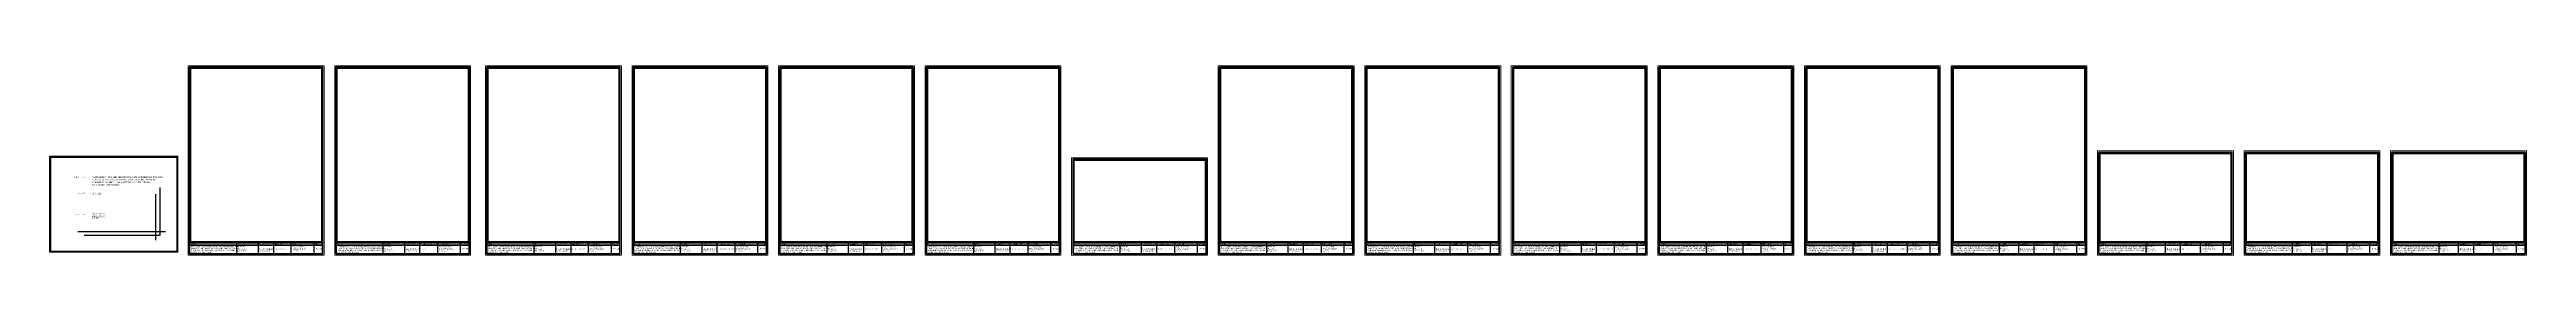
# Paper-space layout 'Layout1' of a CAD drawing. Extents: x -43 to 159, y -144 to -128.
import ezdxf

# ---------------------------------------------------------------- set-up
doc = ezdxf.new("R2010")
doc.units = 0
doc.header["$LTSCALE"] = 3
doc.header["$MEASUREMENT"] = 0
doc.linetypes.add('ACAD_ISO11W100', pattern=[33, 12, -3, 12, -3, 0, -3])
doc.layers.get('0').update_dxf_attribs({"color": 123, "linetype": 'ACAD_ISO11W100', "lineweight": 18})
doc.layers.get('Defpoints').update_dxf_attribs({"linetype": 'CONTINUOUS', "lineweight": 20})
for name, color, linetype, lineweight in [('COLUMN', 20, 'CONTINUOUS', 60), ('footing', 114, 'CONTINUOUS', 30), ('fot', 132, 'CONTINUOUS', 15), ('m.s rod', 1, 'CONTINUOUS', 40), ('TELE', 5, 'CONTINUOUS', 15), ('TEX', 5, 'CONTINUOUS', 15), ('TEXT', 150, 'CONTINUOUS', 20), ('TITLE', 25, 'CONTINUOUS', 20), ('WALL', 7, 'CONTINUOUS', 40)]:
    doc.layers.add(name, color=color, linetype=linetype, lineweight=lineweight)
doc.styles.add('A', font='ARIALN.TTF')
doc.styles.add('TITLE1', font='sanss___.ttf')

psp = doc.layouts.get("Layout1")

# ---------------------------------------------------------------- linework, layer by layer
for p, q in [((-32.16, -143.99), (-32.16, -128.46)), ((-32.16, -128.46), (-21.06, -128.46)), ((-32.16, -143.99), (-32.16, -128.46)), ((-32.16, -128.46), (-21.06, -128.46)), ((-32.07, -128.46), (-21.06, -128.46)), ((-21.06, -128.46), (-21.06, -143.99)), ((-21.06, -128.46), (-21.06, -143.99)), ((-21.06, -128.46), (-21.06, -143.99)), ((-20.19, -143.99), (-20.19, -128.46)), ((-20.19, -128.46), (-9.09, -128.46)), ((-20.19, -143.99), (-20.19, -128.46)), ((-20.19, -128.46), (-9.09, -128.46)), ((-20.1, -128.46), (-9.09, -128.46)), ((-9.09, -128.46), (-9.09, -143.99)), ((-9.09, -128.46), (-9.09, -143.99)), ((-9.09, -128.46), (-9.09, -143.99)), ((-7.87, -143.99), (-7.87, -128.46)), ((-7.87, -128.46), (3.23, -128.46)), ((-7.87, -143.99), (-7.87, -128.46)), ((-7.87, -128.46), (3.23, -128.46)), ((-7.78, -128.46), (3.23, -128.46)), ((3.23, -128.46), (3.23, -143.99)), ((3.23, -128.46), (3.23, -143.99)), ((3.23, -128.46), (3.23, -143.99)), ((4.1, -143.99), (4.1, -128.46)), ((4.1, -128.46), (15.2, -128.46)), ((4.1, -143.99), (4.1, -128.46)), ((4.1, -128.46), (15.2, -128.46)), ((4.19, -128.46), (15.2, -128.46)), ((15.2, -128.46), (15.2, -143.99)), ((15.2, -128.46), (15.2, -143.99)), ((15.2, -128.46), (15.2, -143.99)), ((16.07, -143.99), (16.07, -128.46)), ((16.07, -128.46), (27.17, -128.46)), ((16.07, -143.99), (16.07, -128.46)), ((16.07, -128.46), (27.17, -128.46)), ((16.16, -128.46), (27.17, -128.46)), ((27.17, -128.46), (27.17, -143.99)), ((27.17, -128.46), (27.17, -143.99)), ((27.17, -128.46), (27.17, -143.99)), ((28.04, -143.99), (28.04, -128.46)), ((28.04, -128.46), (39.14, -128.46)), ((28.04, -143.99), (28.04, -128.46)), ((28.04, -128.46), (39.14, -128.46)), ((28.13, -128.46), (39.14, -128.46)), ((39.14, -128.46), (39.14, -143.99)), ((39.14, -128.46), (39.14, -143.99)), ((39.14, -128.46), (39.14, -143.99)), ((51.99, -143.99), (51.99, -128.46)), ((51.99, -128.46), (63.09, -128.46)), ((51.99, -143.99), (51.99, -128.46)), ((51.99, -128.46), (63.09, -128.46)), ((52.08, -128.46), (63.09, -128.46)), ((63.09, -128.46), (63.09, -143.99)), ((63.09, -128.46), (63.09, -143.99)), ((63.09, -128.46), (63.09, -143.99)), ((63.96, -143.99), (63.96, -128.46)), ((63.96, -128.46), (75.06, -128.46)), ((63.96, -143.99), (63.96, -128.46)), ((63.96, -128.46), (75.06, -128.46)), ((64.05, -128.46), (75.06, -128.46)), ((75.06, -128.46), (75.06, -143.99)), ((75.06, -128.46), (75.06, -143.99)), ((75.06, -128.46), (75.06, -143.99)), ((75.93, -143.99), (75.93, -128.46)), ((75.93, -128.46), (87.03, -128.46)), ((75.93, -143.99), (75.93, -128.46)), ((75.93, -128.46), (87.03, -128.46)), ((76.02, -128.46), (87.03, -128.46)), ((87.03, -128.46), (87.03, -143.99)), ((87.03, -128.46), (87.03, -143.99)), ((87.03, -128.46), (87.03, -143.99)), ((87.9, -143.99), (87.9, -128.46)), ((87.9, -128.46), (99, -128.46)), ((87.9, -143.99), (87.9, -128.46)), ((87.9, -128.46), (99, -128.46)), ((87.99, -128.46), (99, -128.46)), ((99, -128.46), (99, -143.99)), ((99, -128.46), (99, -143.99)), ((99, -128.46), (99, -143.99)), ((99.87, -143.99), (99.87, -128.46)), ((99.87, -128.46), (110.97, -128.46)), ((99.87, -143.99), (99.87, -128.46)), ((99.87, -128.46), (110.97, -128.46)), ((99.96, -128.46), (110.97, -128.46)), ((110.97, -128.46), (110.97, -143.99)), ((110.97, -128.46), (110.97, -143.99)), ((110.97, -128.46), (110.97, -143.99)), ((111.85, -143.99), (111.85, -128.46)), ((111.85, -128.46), (122.95, -128.46)), ((111.85, -143.99), (111.85, -128.46)), ((111.85, -128.46), (122.95, -128.46)), ((111.94, -128.46), (122.95, -128.46)), ((122.95, -128.46), (122.95, -143.99)), ((122.95, -128.46), (122.95, -143.99)), ((122.95, -128.46), (122.95, -143.99)), ((123.82, -143.99), (123.82, -135.44)), ((123.82, -135.44), (134.92, -135.44)), ((123.82, -143.99), (123.82, -135.44)), ((123.82, -135.44), (134.92, -135.44)), ((123.91, -135.44), (134.92, -135.44)), ((134.92, -135.44), (134.92, -143.99)), ((134.92, -135.44), (134.92, -143.99)), ((134.92, -135.44), (134.92, -143.99)), ((135.79, -143.99), (135.79, -135.44)), ((135.79, -135.44), (146.89, -135.44)), ((135.79, -143.99), (135.79, -135.44)), ((135.79, -135.44), (146.89, -135.44)), ((135.88, -135.44), (146.89, -135.44)), ((146.89, -135.44), (146.89, -143.99)), ((146.89, -135.44), (146.89, -143.99)), ((146.89, -135.44), (146.89, -143.99)), ((147.76, -143.99), (147.76, -135.44)), ((147.76, -135.44), (158.86, -135.44)), ((147.76, -143.99), (147.76, -135.44)), ((147.76, -135.44), (158.86, -135.44)), ((147.85, -135.44), (158.86, -135.44)), ((158.86, -135.44), (158.86, -143.99)), ((158.86, -135.44), (158.86, -143.99)), ((158.86, -135.44), (158.86, -143.99)), ((40.01, -143.99), (40.01, -136)), ((40.01, -136), (51.11, -136)), ((40.01, -143.99), (40.01, -136)), ((40.01, -136), (51.11, -136)), ((40.11, -136), (51.11, -136)), ((51.11, -136), (51.11, -143.99)), ((51.11, -136), (51.11, -143.99)), ((51.11, -136), (51.11, -143.99)), ((-21.06, -143.99), (-32.16, -143.99)), ((-21.06, -143.99), (-32.16, -143.99)), ((-9.09, -143.99), (-20.19, -143.99)), ((-9.09, -143.99), (-20.19, -143.99)), ((3.23, -143.99), (-7.87, -143.99)), ((3.23, -143.99), (-7.87, -143.99)), ((15.2, -143.99), (4.1, -143.99)), ((15.2, -143.99), (4.1, -143.99)), ((27.17, -143.99), (16.07, -143.99)), ((27.17, -143.99), (16.07, -143.99)), ((39.14, -143.99), (28.04, -143.99)), ((39.14, -143.99), (28.04, -143.99)), ((51.11, -143.99), (40.01, -143.99)), ((51.11, -143.99), (40.01, -143.99)), ((63.09, -143.99), (51.99, -143.99)), ((63.09, -143.99), (51.99, -143.99)), ((75.06, -143.99), (63.96, -143.99)), ((75.06, -143.99), (63.96, -143.99)), ((87.03, -143.99), (75.93, -143.99)), ((87.03, -143.99), (75.93, -143.99)), ((99, -143.99), (87.9, -143.99)), ((99, -143.99), (87.9, -143.99)), ((110.97, -143.99), (99.87, -143.99)), ((110.97, -143.99), (99.87, -143.99)), ((122.95, -143.99), (111.85, -143.99)), ((122.95, -143.99), (111.85, -143.99)), ((134.92, -143.99), (123.82, -143.99)), ((134.92, -143.99), (123.82, -143.99)), ((146.89, -143.99), (135.79, -143.99)), ((146.89, -143.99), (135.79, -143.99)), ((158.86, -143.99), (147.76, -143.99)), ((158.86, -143.99), (147.76, -143.99))]:
    psp.add_line(p, q)
at = {"color": 7}
for p, q in [((-32.05, -143.87), (-32.05, -128.58)), ((-32.05, -128.58), (-21.18, -128.58)), ((-21.18, -128.58), (-21.18, -143.87)), ((-20.08, -143.87), (-20.08, -128.58)), ((-20.08, -128.58), (-9.2, -128.58)), ((-7.76, -143.87), (-7.76, -128.58)), ((-7.76, -128.58), (3.11, -128.58)), ((3.11, -128.58), (3.11, -143.87)), ((4.21, -143.87), (4.21, -128.58)), ((4.21, -128.58), (15.08, -128.58)), ((16.18, -143.87), (16.18, -128.58)), ((16.18, -128.58), (27.06, -128.58)), ((28.16, -143.87), (28.16, -128.58)), ((28.16, -128.58), (39.03, -128.58)), ((52.1, -143.87), (52.1, -128.58)), ((52.1, -128.58), (62.97, -128.58)), ((64.07, -143.87), (64.07, -128.58)), ((64.07, -128.58), (74.94, -128.58)), ((76.04, -143.87), (76.04, -128.58)), ((76.04, -128.58), (86.92, -128.58)), ((88.02, -143.87), (88.02, -128.58)), ((88.02, -128.58), (98.89, -128.58)), ((99.99, -143.87), (99.99, -128.58)), ((99.99, -128.58), (110.86, -128.58)), ((111.96, -143.87), (111.96, -128.58)), ((111.96, -128.58), (122.83, -128.58)), ((123.93, -143.87), (123.93, -135.57)), ((123.93, -135.57), (134.8, -135.57)), ((135.9, -143.87), (135.9, -135.57)), ((135.9, -135.57), (146.78, -135.57)), ((147.87, -143.87), (147.87, -135.57)), ((147.87, -135.57), (158.75, -135.57)), ((40.13, -143.87), (40.13, -136.12)), ((40.13, -136.12), (51, -136.12))]:
    psp.add_line(p, q, dxfattribs=at)
at = {"layer": 'COLUMN'}
for points in [[(-32.05, -143.87), (-21.18, -143.87), (-21.18, -128.58), (-32.05, -128.58)], [(-20.08, -143.87), (-9.2, -143.87), (-9.2, -128.58), (-20.08, -128.58)], [(-7.76, -143.87), (3.11, -143.87), (3.11, -128.58), (-7.76, -128.58)], [(4.21, -143.87), (15.08, -143.87), (15.08, -128.58), (4.21, -128.58)], [(16.18, -143.87), (27.06, -143.87), (27.06, -128.58), (16.18, -128.58)], [(28.16, -143.87), (39.03, -143.87), (39.03, -128.58), (28.16, -128.58)], [(52.1, -143.87), (62.97, -143.87), (62.97, -128.58), (52.1, -128.58)], [(64.07, -143.87), (74.94, -143.87), (74.94, -128.58), (64.07, -128.58)], [(76.04, -143.87), (86.92, -143.87), (86.92, -128.58), (76.04, -128.58)], [(88.02, -143.87), (98.89, -143.87), (98.89, -128.58), (88.02, -128.58)], [(99.99, -143.87), (110.86, -143.87), (110.86, -128.58), (99.99, -128.58)], [(111.96, -143.87), (122.83, -143.87), (122.83, -128.58), (111.96, -128.58)], [(123.93, -143.87), (134.8, -143.87), (134.8, -135.57), (123.93, -135.57)], [(135.9, -143.87), (146.78, -143.87), (146.78, -135.57), (135.9, -135.57)], [(147.87, -143.87), (158.75, -143.87), (158.75, -135.57), (147.87, -135.57)], [(40.13, -143.87), (51, -143.87), (51, -136.12), (40.13, -136.12)]]:
    psp.add_lwpolyline(points, close=True, dxfattribs=at)
for points in [[(-32.05, -142.98), (-21.18, -142.98)], [(-20.08, -142.98), (-9.2, -142.98)], [(-7.76, -142.98), (3.11, -142.98)], [(4.21, -142.98), (15.08, -142.98)], [(16.18, -142.98), (27.06, -142.98)], [(28.16, -142.98), (39.03, -142.98)], [(40.13, -142.98), (51, -142.98)], [(52.1, -142.98), (62.97, -142.98)], [(64.07, -142.98), (74.94, -142.98)], [(76.04, -142.98), (86.92, -142.98)], [(88.02, -142.98), (98.89, -142.98)], [(99.99, -142.98), (110.86, -142.98)], [(111.96, -142.98), (122.83, -142.98)], [(123.93, -142.98), (134.8, -142.98)], [(135.9, -142.98), (146.78, -142.98)], [(147.87, -142.98), (158.75, -142.98)]]:
    psp.add_lwpolyline(points, dxfattribs=at)
at = {"layer": 'Defpoints'}
for points in [[(-32.05, -142.98), (-21.18, -142.98), (-21.18, -128.58), (-32.05, -128.58)], [(-7.76, -142.98), (3.11, -142.98), (3.11, -128.58), (-7.76, -128.58)]]:
    psp.add_lwpolyline(points, close=True, dxfattribs=at)
at = {"layer": 'footing', "color": 3}
for p, q in [((-34.83, -138.97), (-34.83, -142.75)), ((-41.19, -142.04), (-34.03, -142.04))]:
    psp.add_line(p, q, dxfattribs=at)
at = {"layer": 'footing', "color": 5}
for p, q in [((-34.47, -138.43), (-34.47, -142.36)), ((-34.47, -142.36), (-40.65, -142.36))]:
    psp.add_line(p, q, dxfattribs=at)
at = {"layer": 'm.s rod', "lineweight": 40, "ltscale": 0.5}
psp.add_lwpolyline([(-43.42, -143.67), (-33.07, -143.67), (-33.07, -135.95), (-43.42, -135.95)], close=True, dxfattribs=at)
at = {"layer": 'TITLE', "linetype": 'Continuous', "lineweight": 25}
for p, q in [((-28.22, -142.98), (-28.22, -143.87)), ((-26.43, -143.87), (-26.43, -142.98)), ((-25.16, -143.87), (-25.16, -142.98)), ((-23.74, -143.87), (-23.74, -142.98)), ((-21.88, -143.87), (-21.88, -142.98)), ((-16.25, -142.98), (-16.25, -143.87)), ((-14.47, -143.87), (-14.47, -142.98)), ((-13.23, -143.87), (-13.23, -142.98)), ((-11.77, -143.87), (-11.77, -142.98)), ((-9.91, -143.87), (-9.91, -142.98)), ((-3.93, -142.98), (-3.93, -143.87)), ((-2.14, -143.87), (-2.14, -142.98)), ((-0.87, -143.87), (-0.87, -142.98)), ((0.55, -143.87), (0.55, -142.98)), ((2.41, -143.87), (2.41, -142.98)), ((8.04, -142.98), (8.04, -143.87)), ((9.82, -143.87), (9.82, -142.98)), ((11.06, -143.87), (11.06, -142.98)), ((12.52, -143.87), (12.52, -142.98)), ((14.38, -143.87), (14.38, -142.98)), ((20.01, -142.98), (20.01, -143.87)), ((21.79, -143.87), (21.79, -142.98)), ((23.03, -143.87), (23.03, -142.98)), ((24.49, -143.87), (24.49, -142.98)), ((26.35, -143.87), (26.35, -142.98)), ((31.99, -142.98), (31.99, -143.87)), ((33.76, -143.87), (33.76, -142.98)), ((35, -143.87), (35, -142.98)), ((36.47, -143.87), (36.47, -142.98)), ((38.32, -143.87), (38.32, -142.98)), ((43.96, -142.98), (43.96, -143.87)), ((45.73, -143.87), (45.73, -142.98)), ((46.97, -143.87), (46.97, -142.98)), ((48.44, -143.87), (48.44, -142.98)), ((50.3, -143.87), (50.3, -142.98)), ((55.93, -142.98), (55.93, -143.87)), ((57.71, -143.87), (57.71, -142.98)), ((58.95, -143.87), (58.95, -142.98)), ((60.41, -143.87), (60.41, -142.98)), ((62.27, -143.87), (62.27, -142.98)), ((67.9, -142.98), (67.9, -143.87)), ((69.68, -143.87), (69.68, -142.98)), ((70.92, -143.87), (70.92, -142.98)), ((72.38, -143.87), (72.38, -142.98)), ((74.24, -143.87), (74.24, -142.98)), ((79.87, -142.98), (79.87, -143.87)), ((81.65, -143.87), (81.65, -142.98)), ((82.89, -143.87), (82.89, -142.98)), ((84.35, -143.87), (84.35, -142.98)), ((86.21, -143.87), (86.21, -142.98)), ((91.84, -142.98), (91.84, -143.87)), ((93.62, -143.87), (93.62, -142.98)), ((94.86, -143.87), (94.86, -142.98)), ((96.33, -143.87), (96.33, -142.98)), ((98.18, -143.87), (98.18, -142.98)), ((103.82, -142.98), (103.82, -143.87)), ((105.42, -143.87), (105.42, -142.98)), ((106.66, -143.87), (106.66, -142.98)), ((108.3, -143.87), (108.3, -142.98)), ((110.16, -143.87), (110.16, -142.98)), ((115.79, -142.98), (115.79, -143.87)), ((117.4, -143.87), (117.4, -142.98)), ((118.64, -143.87), (118.64, -142.98)), ((120.27, -143.87), (120.27, -142.98)), ((122.13, -143.87), (122.13, -142.98)), ((127.76, -142.98), (127.76, -143.87)), ((129.37, -143.87), (129.37, -142.98)), ((130.61, -143.87), (130.61, -142.98)), ((132.24, -143.87), (132.24, -142.98)), ((134.1, -143.87), (134.1, -142.98)), ((139.73, -142.98), (139.73, -143.87)), ((141.34, -143.87), (141.34, -142.98)), ((142.58, -143.87), (142.58, -142.98)), ((144.21, -143.87), (144.21, -142.98)), ((146.07, -143.87), (146.07, -142.98)), ((151.7, -142.98), (151.7, -143.87)), ((153.31, -143.87), (153.31, -142.98)), ((154.55, -143.87), (154.55, -142.98)), ((156.18, -143.87), (156.18, -142.98)), ((158.04, -143.87), (158.04, -142.98))]:
    psp.add_line(p, q, dxfattribs=at)
at = {"layer": 'TITLE', "linetype": 'Continuous', "lineweight": 35}
for points in [[(-32.05, -143.15), (-21.18, -143.15)], [(-20.08, -143.15), (-9.2, -143.15)], [(-7.76, -143.15), (3.11, -143.15)], [(4.21, -143.15), (15.08, -143.15)], [(16.18, -143.15), (27.06, -143.15)], [(28.16, -143.15), (39.03, -143.15)], [(40.13, -143.15), (51, -143.15)], [(52.1, -143.15), (62.97, -143.15)], [(64.07, -143.15), (74.94, -143.15)], [(76.04, -143.15), (86.92, -143.15)], [(88.02, -143.15), (98.89, -143.15)], [(99.99, -143.15), (110.86, -143.15)], [(111.96, -143.15), (122.83, -143.15)], [(123.93, -143.15), (134.8, -143.15)], [(135.9, -143.15), (146.78, -143.15)], [(147.87, -143.15), (158.75, -143.15)]]:
    psp.add_lwpolyline(points, dxfattribs=at)
at = {"layer": 'WALL', "lineweight": 15, "ltscale": 0.5}
psp.add_lwpolyline([(-43.49, -143.74), (-33, -143.74), (-33, -135.88), (-43.49, -135.88)], close=True, dxfattribs=at)

# ---------------------------------------------------------------- texts
at = {"layer": 'COLUMN', "lineweight": 25, "ltscale": 0.5, "style": 'A'}
psp.add_text('PROJECT /  CLIENT : -', height=0.0915, dxfattribs=at).set_placement((-41.64, -137.64))
at = {"layer": 'COLUMN', "insert": (-40.02, -137.52), "char_height": 0.1267, "width": 7.5757, "attachment_point": 1, "style": 'A'}
psp.add_mtext('PROPOSED 6 - STORIED RESIDENTIAL CUM COMMERCIAL BUILDING\\PPLAN FOR 1. MD. MASUD PARVES, 2. MD. SADEKUR RAHMAN,\\P3. MIJANUR RAHMAN, 4. ABUL HOSSAIN, 5. MRS. RESMA,\\PS.A DAG NO - 188, R.S DAG -  ', dxfattribs=at)
at = {"layer": 'fot', "style": 'A'}
psp.add_text('DESIGN BY:-', height=0.0845, dxfattribs=at).set_placement((-41.21, -138.93))
at = {"layer": 'TELE', "style": 'A'}
psp.add_text('CONSULTANT:-', height=0.0845, dxfattribs=at).set_placement((-41.38, -140.69))
at = {"layer": 'TEX', "linetype": 'Continuous', "style": 'A'}
for s, p in [('PROJECT:-', (-31.95, -143.1)), ('DESIGN BY:-', (-28.14, -143.1)), ('DRAWN  BY:-', (-26.31, -143.11)), ('DRAWING TITLE :', (-25.07, -143.11)), ('CONSULTANT:-', (-23.65, -143.11)), ('SHEET NO.', (-21.82, -143.11)), ('PROJECT:-', (-19.98, -143.1)), ('DESIGN BY:-', (-16.17, -143.1)), ('DRAWN  BY:-', (-14.36, -143.11)), ('DRAWING TITLE :', (-13.1, -143.11)), ('CONSULTANT:-', (-11.68, -143.11)), ('SHEET NO.', (-9.85, -143.11)), ('PROJECT:-', (-7.66, -143.1)), ('DESIGN BY:-', (-3.85, -143.1)), ('DRAWN  BY:-', (-2.02, -143.11)), ('DRAWING TITLE :', (-0.78, -143.11)), ('CONSULTANT:-', (0.63, -143.11)), ('SHEET NO.', (2.46, -143.11)), ('PROJECT:-', (4.31, -143.1)), ('DESIGN BY:-', (8.12, -143.1)), ('DRAWN  BY:-', (9.93, -143.11)), ('DRAWING TITLE :', (11.19, -143.11)), ('CONSULTANT:-', (12.61, -143.11)), ('SHEET NO.', (14.44, -143.11)), ('PROJECT:-', (16.28, -143.1)), ('DESIGN BY:-', (20.09, -143.1)), ('DRAWN  BY:-', (21.9, -143.11)), ('DRAWING TITLE :', (23.16, -143.11)), ('CONSULTANT:-', (24.58, -143.11)), ('SHEET NO.', (26.41, -143.11)), ('PROJECT:-', (28.25, -143.1)), ('DESIGN BY:-', (32.06, -143.1)), ('DRAWN  BY:-', (33.88, -143.11)), ('DRAWING TITLE :', (35.13, -143.11)), ('CONSULTANT:-', (36.55, -143.11)), ('SHEET NO.', (38.38, -143.11)), ('PROJECT:-', (40.23, -143.1)), ('DESIGN BY:-', (44.04, -143.1)), ('DRAWN  BY:-', (45.85, -143.11)), ('DRAWING TITLE :', (47.11, -143.11)), ('CONSULTANT:-', (48.52, -143.11)), ('SHEET NO.', (50.35, -143.11)), ('PROJECT:-', (52.2, -143.1)), ('DESIGN BY:-', (56.01, -143.1)), ('DRAWN  BY:-', (57.82, -143.11)), ('DRAWING TITLE :', (59.08, -143.11)), ('CONSULTANT:-', (60.49, -143.11)), ('SHEET NO.', (62.32, -143.11)), ('PROJECT:-', (64.17, -143.1)), ('DESIGN BY:-', (67.98, -143.1)), ('DRAWN  BY:-', (69.79, -143.11)), ('DRAWING TITLE :', (71.05, -143.11)), ('CONSULTANT:-', (72.47, -143.11)), ('SHEET NO.', (74.3, -143.11)), ('PROJECT:-', (76.14, -143.1)), ('DESIGN BY:-', (79.95, -143.1)), ('DRAWN  BY:-', (81.76, -143.11)), ('DRAWING TITLE :', (83.02, -143.11)), ('CONSULTANT:-', (84.44, -143.11)), ('SHEET NO.', (86.27, -143.11)), ('PROJECT:-', (88.11, -143.1)), ('DESIGN BY:-', (91.92, -143.1)), ('DRAWN  BY:-', (93.74, -143.11)), ('DRAWING TITLE :', (94.99, -143.11)), ('CONSULTANT:-', (96.41, -143.11)), ('SHEET NO.', (98.24, -143.11)), ('PROJECT:-', (100.09, -143.1)), ('DESIGN BY:-', (103.9, -143.1)), ('DRAWN  BY:-', (105.54, -143.11)), ('DRAWING TITLE :', (106.8, -143.11)), ('CONSULTANT:-', (108.38, -143.11)), ('SHEET NO.', (110.21, -143.11)), ('PROJECT:-', (112.06, -143.1)), ('DESIGN BY:-', (115.87, -143.1)), ('DRAWN  BY:-', (117.51, -143.11)), ('DRAWING TITLE :', (118.77, -143.11)), ('CONSULTANT:-', (120.35, -143.11)), ('SHEET NO.', (122.18, -143.11)), ('PROJECT:-', (124.03, -143.1)), ('DESIGN BY:-', (127.84, -143.1)), ('DRAWN  BY:-', (129.48, -143.11)), ('DRAWING TITLE :', (130.74, -143.11)), ('CONSULTANT:-', (132.32, -143.11)), ('SHEET NO.', (134.15, -143.11)), ('PROJECT:-', (136, -143.1)), ('DESIGN BY:-', (139.81, -143.1)), ('DRAWN  BY:-', (141.45, -143.11)), ('DRAWING TITLE :', (142.71, -143.11)), ('CONSULTANT:-', (144.3, -143.11)), ('SHEET NO.', (146.13, -143.11)), ('PROJECT:-', (147.97, -143.1)), ('DESIGN BY:-', (151.78, -143.1)), ('DRAWN  BY:-', (153.43, -143.11)), ('DRAWING TITLE :', (154.68, -143.11)), ('CONSULTANT:-', (156.27, -143.11)), ('SHEET NO.', (158.1, -143.11))]:
    psp.add_text(s, height=0.0786, dxfattribs=at).set_placement(p)
at = {"layer": 'TEXT', "style": 'TITLE1'}
for s, height, p in [('ALI AHSAN', 0.0912, (-40, -138.94)), ('B.Sc. Civil , M-10341', 0.0621, (-40, -139.06)), ('PAS ENGINEERS', 0.0912, (-40.03, -140.64)), ('38,NORTH CIRCULAR ROAD', 0.0621, (-40.03, -140.77)), ('HATIRPOOL ,DHANMONDI,', 0.0621, (-40.03, -140.87)), ('DHAKA-1205', 0.0621, (-40.03, -140.98)), ('ALI AHSAN', 0.0912, (-28.15, -143.54)), ('B.Sc. Civil , M-10341', 0.0621, (-28.15, -143.66)), ('38,NORTH CIRCULAR ROAD', 0.0621, (-23.64, -143.46)), ('HATIRPOOL ,DHANMONDI,', 0.0621, (-23.64, -143.57)), ('DHAKA-1205', 0.0621, (-23.64, -143.68)), ('PAS ENGINEERS', 0.0912, (-23.64, -143.34)), ('ALI AHSAN', 0.0912, (-16.18, -143.54)), ('B.Sc. Civil , M-10341', 0.0621, (-16.17, -143.66)), ('38,NORTH CIRCULAR ROAD', 0.0621, (-11.67, -143.46)), ('HATIRPOOL ,DHANMONDI,', 0.0621, (-11.67, -143.57)), ('DHAKA-1205', 0.0621, (-11.67, -143.68)), ('PAS ENGINEERS', 0.0912, (-11.67, -143.34)), ('ALI AHSAN', 0.0912, (-3.86, -143.54)), ('B.Sc. Civil , M-10341', 0.0621, (-3.86, -143.66)), ('38,NORTH CIRCULAR ROAD', 0.0621, (0.64, -143.46)), ('HATIRPOOL ,DHANMONDI,', 0.0621, (0.64, -143.57)), ('DHAKA-1205', 0.0621, (0.64, -143.68)), ('PAS ENGINEERS', 0.0912, (0.64, -143.34)), ('ALI AHSAN', 0.0912, (8.11, -143.54)), ('B.Sc. Civil , M-10341', 0.0621, (8.11, -143.66)), ('38,NORTH CIRCULAR ROAD', 0.0621, (12.62, -143.46)), ('HATIRPOOL ,DHANMONDI,', 0.0621, (12.62, -143.57)), ('DHAKA-1205', 0.0621, (12.62, -143.68)), ('PAS ENGINEERS', 0.0912, (12.62, -143.34)), ('ALI AHSAN', 0.0912, (20.09, -143.54)), ('B.Sc. Civil , M-10341', 0.0621, (20.09, -143.66)), ('38,NORTH CIRCULAR ROAD', 0.0621, (24.59, -143.46)), ('PAS ENGINEERS', 0.0912, (24.59, -143.34)), ('HATIRPOOL ,DHANMONDI,', 0.0621, (24.59, -143.57)), ('DHAKA-1205', 0.0621, (24.59, -143.68)), ('ALI AHSAN', 0.0912, (32.06, -143.54)), ('B.Sc. Civil , M-10341', 0.0621, (32.06, -143.66)), ('38,NORTH CIRCULAR ROAD', 0.0621, (36.56, -143.46)), ('PAS ENGINEERS', 0.0912, (36.56, -143.34)), ('HATIRPOOL ,DHANMONDI,', 0.0621, (36.56, -143.57)), ('DHAKA-1205', 0.0621, (36.56, -143.68)), ('ALI AHSAN', 0.0912, (44.03, -143.54)), ('B.Sc. Civil , M-10341', 0.0621, (44.03, -143.66)), ('PAS ENGINEERS', 0.0912, (48.53, -143.34)), ('38,NORTH CIRCULAR ROAD', 0.0621, (48.53, -143.46)), ('HATIRPOOL ,DHANMONDI,', 0.0621, (48.53, -143.57)), ('DHAKA-1205', 0.0621, (48.53, -143.68)), ('ALI AHSAN', 0.0912, (56, -143.54)), ('B.Sc. Civil , M-10341', 0.0621, (56, -143.66)), ('PAS ENGINEERS', 0.0912, (60.5, -143.34)), ('38,NORTH CIRCULAR ROAD', 0.0621, (60.5, -143.46)), ('HATIRPOOL ,DHANMONDI,', 0.0621, (60.5, -143.57)), ('DHAKA-1205', 0.0621, (60.5, -143.68)), ('ALI AHSAN', 0.0912, (67.97, -143.54)), ('B.Sc. Civil , M-10341', 0.0621, (67.97, -143.66)), ('38,NORTH CIRCULAR ROAD', 0.0621, (72.48, -143.46)), ('HATIRPOOL ,DHANMONDI,', 0.0621, (72.48, -143.57)), ('DHAKA-1205', 0.0621, (72.48, -143.68)), ('PAS ENGINEERS', 0.0912, (72.48, -143.34)), ('ALI AHSAN', 0.0912, (79.94, -143.54)), ('B.Sc. Civil , M-10341', 0.0621, (79.95, -143.66)), ('38,NORTH CIRCULAR ROAD', 0.0621, (84.45, -143.46)), ('HATIRPOOL ,DHANMONDI,', 0.0621, (84.45, -143.57)), ('DHAKA-1205', 0.0621, (84.45, -143.68)), ('PAS ENGINEERS', 0.0912, (84.45, -143.34)), ('ALI AHSAN', 0.0912, (91.92, -143.54)), ('B.Sc. Civil , M-10341', 0.0621, (91.92, -143.66)), ('38,NORTH CIRCULAR ROAD', 0.0621, (96.42, -143.46)), ('PAS ENGINEERS', 0.0912, (96.42, -143.34)), ('HATIRPOOL ,DHANMONDI,', 0.0621, (96.42, -143.57)), ('DHAKA-1205', 0.0621, (96.42, -143.68)), ('ALI AHSAN', 0.0912, (103.89, -143.54)), ('B.Sc. Civil , M-10341', 0.0621, (103.89, -143.66)), ('38,NORTH CIRCULAR ROAD', 0.0621, (108.39, -143.46)), ('PAS ENGINEERS', 0.0912, (108.39, -143.34)), ('HATIRPOOL ,DHANMONDI,', 0.0621, (108.39, -143.57)), ('DHAKA-1205', 0.0621, (108.39, -143.68)), ('ALI AHSAN', 0.0912, (115.86, -143.54)), ('B.Sc. Civil , M-10341', 0.0621, (115.86, -143.66)), ('PAS ENGINEERS', 0.0912, (120.36, -143.34)), ('38,NORTH CIRCULAR ROAD', 0.0621, (120.36, -143.46)), ('HATIRPOOL ,DHANMONDI,', 0.0621, (120.36, -143.57)), ('DHAKA-1205', 0.0621, (120.36, -143.68)), ('ALI AHSAN', 0.0912, (127.83, -143.54)), ('B.Sc. Civil , M-10341', 0.0621, (127.83, -143.66)), ('38,NORTH CIRCULAR ROAD', 0.0621, (132.33, -143.46)), ('HATIRPOOL ,DHANMONDI,', 0.0621, (132.33, -143.57)), ('DHAKA-1205', 0.0621, (132.33, -143.68)), ('PAS ENGINEERS', 0.0912, (132.33, -143.34)), ('ALI AHSAN', 0.0912, (139.8, -143.54)), ('B.Sc. Civil , M-10341', 0.0621, (139.8, -143.66)), ('38,NORTH CIRCULAR ROAD', 0.0621, (144.31, -143.46)), ('HATIRPOOL ,DHANMONDI,', 0.0621, (144.31, -143.57)), ('DHAKA-1205', 0.0621, (144.31, -143.68)), ('PAS ENGINEERS', 0.0912, (144.31, -143.34)), ('ALI AHSAN', 0.0912, (151.78, -143.54)), ('B.Sc. Civil , M-10341', 0.0621, (151.78, -143.66)), ('38,NORTH CIRCULAR ROAD', 0.0621, (156.28, -143.46)), ('PAS ENGINEERS', 0.0912, (156.28, -143.34)), ('HATIRPOOL ,DHANMONDI,', 0.0621, (156.28, -143.57)), ('DHAKA-1205', 0.0621, (156.28, -143.68))]:
    psp.add_text(s, height=height, dxfattribs=at).set_placement(p)
at = {"layer": 'TEXT', "linetype": 'Continuous', "style": 'A'}
for s, height, p in [('Mirza Md. Shahjahan', 0.0884, (-26.38, -143.52)), ('Sr. CAD operator', 0.0884, (-26.35, -143.68)), ('FRONT ELEVATION ', 0.0716, (-25.12, -143.51)), ('A = 03', 0.118, (-21.73, -143.5)), ('Mirza Md. Shahjahan', 0.0884, (-14.42, -143.52)), ('Sr. CAD operator', 0.0884, (-14.39, -143.68)), ('SECTION', 0.0716, (-13.2, -143.51)), ('A = 04', 0.118, (-9.76, -143.5)), ('Mirza Md. Shahjahan', 0.0884, (-2.09, -143.52)), ('Sr. CAD operator', 0.0884, (-2.06, -143.68)), ('GROUND FLOOR PLAN', 0.0716, (-0.83, -143.51)), ('A = 01', 0.118, (2.56, -143.5)), ('Mirza Md. Shahjahan', 0.0884, (9.87, -143.52)), ('Sr. CAD operator', 0.0884, (9.9, -143.68)), ('TYPICAL FLOOR PLAN (FOUR UNIT)', 0.0716, (11.09, -143.51)), ('A = 02', 0.118, (14.53, -143.5)), ('Mirza Md. Shahjahan', 0.0884, (21.84, -143.52)), ('Sr. CAD operator', 0.0884, (21.87, -143.68)), ('COLUMN LAYOUT PLAN', 0.0716, (23.06, -143.51)), ('S = 01', 0.118, (26.5, -143.5)), ('Mirza Md. Shahjahan', 0.0884, (33.81, -143.52)), ('Sr. CAD operator', 0.0884, (33.84, -143.68)), ('FOUNDATION PILE LAYOUT PLAN', 0.0716, (35.03, -143.51)), ('S = 02', 0.118, (38.47, -143.5)), ('Mirza Md. Shahjahan', 0.0884, (45.78, -143.52)), ('Sr. CAD operator', 0.0884, (45.81, -143.68)), ('FOUNDATION PILE SCHDULE', 0.0716, (47.01, -143.51)), ('S = 03', 0.118, (50.45, -143.5)), ('Mirza Md. Shahjahan', 0.0884, (57.75, -143.52)), ('Sr. CAD operator', 0.0884, (57.78, -143.68)), ('GRADE BEAM LAYOUT PLAN', 0.0716, (58.98, -143.51)), ('S = 04', 0.118, (62.42, -143.5)), ('Mirza Md. Shahjahan', 0.0884, (69.73, -143.52)), ('Sr. CAD operator', 0.0884, (69.76, -143.68)), ('GRADE BEAM SECTION', 0.0716, (70.95, -143.51)), ('S = 05', 0.118, (74.39, -143.5)), ('Mirza Md. Shahjahan', 0.0884, (81.7, -143.52)), ('Sr. CAD operator', 0.0884, (81.73, -143.68)), ('FLOOR BEAM LAYOUT PLAN', 0.0716, (82.92, -143.51)), ('S = 06', 0.118, (86.36, -143.5)), ('Mirza Md. Shahjahan', 0.0884, (93.67, -143.52)), ('Sr. CAD operator', 0.0884, (93.7, -143.68)), ('FLOOR BEAM SECTION', 0.0716, (94.89, -143.51)), ('S = 07', 0.118, (98.33, -143.5)), ('Mirza Md. Shahjahan', 0.0884, (105.47, -143.52)), ('Sr. CAD operator', 0.0884, (105.5, -143.68)), ("REINF.DETAILS OF SLAB(th=5'') TYPICAL", 0.0716, (106.7, -143.51)), ('S = 08', 0.118, (110.31, -143.5)), ('Mirza Md. Shahjahan', 0.0884, (117.44, -143.52)), ('Sr. CAD operator', 0.0884, (117.47, -143.68)), ('ROOF PLAN (PLUMBING)', 0.0716, (118.67, -143.51)), ('S = 09', 0.118, (122.28, -143.5)), ('Mirza Md. Shahjahan', 0.0884, (129.42, -143.52)), ('Sr. CAD operator', 0.0884, (129.45, -143.68)), ('STAIR DETAILS', 0.0716, (130.64, -143.51)), ('S = 10', 0.118, (134.25, -143.5)), ('Mirza Md. Shahjahan', 0.0884, (141.39, -143.52)), ('Sr. CAD operator', 0.0884, (141.42, -143.68)), ('U.G.W.R', 0.0716, (142.61, -143.51)), ('S = 11', 0.118, (146.22, -143.5)), ('Mirza Md. Shahjahan', 0.0884, (153.36, -143.52)), ('Sr. CAD operator', 0.0884, (153.39, -143.68)), ('SEPTIC TANK', 0.0716, (154.58, -143.51)), ('S = 12', 0.118, (158.19, -143.5))]:
    psp.add_text(s, height=height, dxfattribs=at).set_placement(p)
at = {"layer": 'TEXT', "char_height": 0.0967, "width": 4.0215, "attachment_point": 1, "style": 'A'}
for insert in [(-31.94, -143.21), (-19.97, -143.21), (-7.65, -143.21), (4.32, -143.21), (16.29, -143.21), (28.26, -143.21), (40.23, -143.21), (52.21, -143.21), (64.18, -143.21), (76.15, -143.21), (88.12, -143.21), (100.09, -143.21), (112.07, -143.21), (124.04, -143.21), (136.01, -143.21), (147.98, -143.21)]:
    psp.add_mtext('PROPOSED 6 - STORIED RESIDENTIAL CUM COMMERCIAL BUILDING\\PPLAN FOR 1. MD. MASUD PARVES, 2. MD. SADEKUR RAHMAN,\\P3. MIJANUR RAHMAN, 4. ABUL HOSSAIN, 5. MRS. RESMA,\\PS.A DAG NO - 188, R.S DAG -  ', dxfattribs=dict(at, insert=insert))

# ---------------------------------------------------------------- viewports
at = {"layer": 'Defpoints', "view_target_point": (7338.63, -22465.2)}
for center, size, view_center_point, view_height, status in [((-26.61, -135.78), (10.69, 14.187), (-16650.06, -47314.34), 995.523, 17), ((-14.64, -135.78), (10.69, 14.187), (-15708.44, -47343.55), 1016.743, 16), ((9.65, -135.78), (10.69, 14.187), (-13708.75, -47376.71), 1016.743, 3), ((21.62, -135.78), (10.69, 14.187), (-12798.8, -47379.24), 987.414, 4), ((33.6, -135.78), (10.69, 14.187), (-11720.27, -47379.24), 987.414, 5), ((57.54, -135.78), (10.69, 14.187), (-9636.98, -47373.86), 1016.836, 7), ((69.51, -135.78), (10.69, 14.187), (-8830.67, -47585.6), 416.947, 8), ((81.48, -135.78), (10.69, 14.187), (-8084.66, -47378.38), 1017.19, 9), ((93.45, -135.78), (10.69, 14.187), (-7354.55, -47591.74), 433.589, 10), ((105.43, -135.78), (10.69, 14.187), (-6548.57, -47385.53), 1014.28, 11), ((117.4, -135.78), (10.69, 14.187), (-5000.3, -47372.5), 1079.358, 12), ((45.57, -139.55), (10.69, 6.6452), (-10665.67, -47484.15), 532.6512, 6), ((129.37, -139.27), (10.69, 7.1985), (-3799.97, -47636.1), 440.7254, 13), ((141.34, -139.27), (10.69, 7.1985), (-3072.02, -47617.23), 400.3838, 14), ((153.31, -139.27), (10.69, 7.1985), (-2182.04, -47605.94), 652.946, 15)]:
    psp.add_viewport(center=center, size=size, view_center_point=view_center_point, view_height=view_height, status=status, dxfattribs=at)
psp.add_viewport(center=(-2.32, -135.78), size=(10.69, 14.187), view_center_point=(-14728.46, -47386.69), view_height=995.523, dxfattribs=at)

doc.saveas('drawing.dxf')
